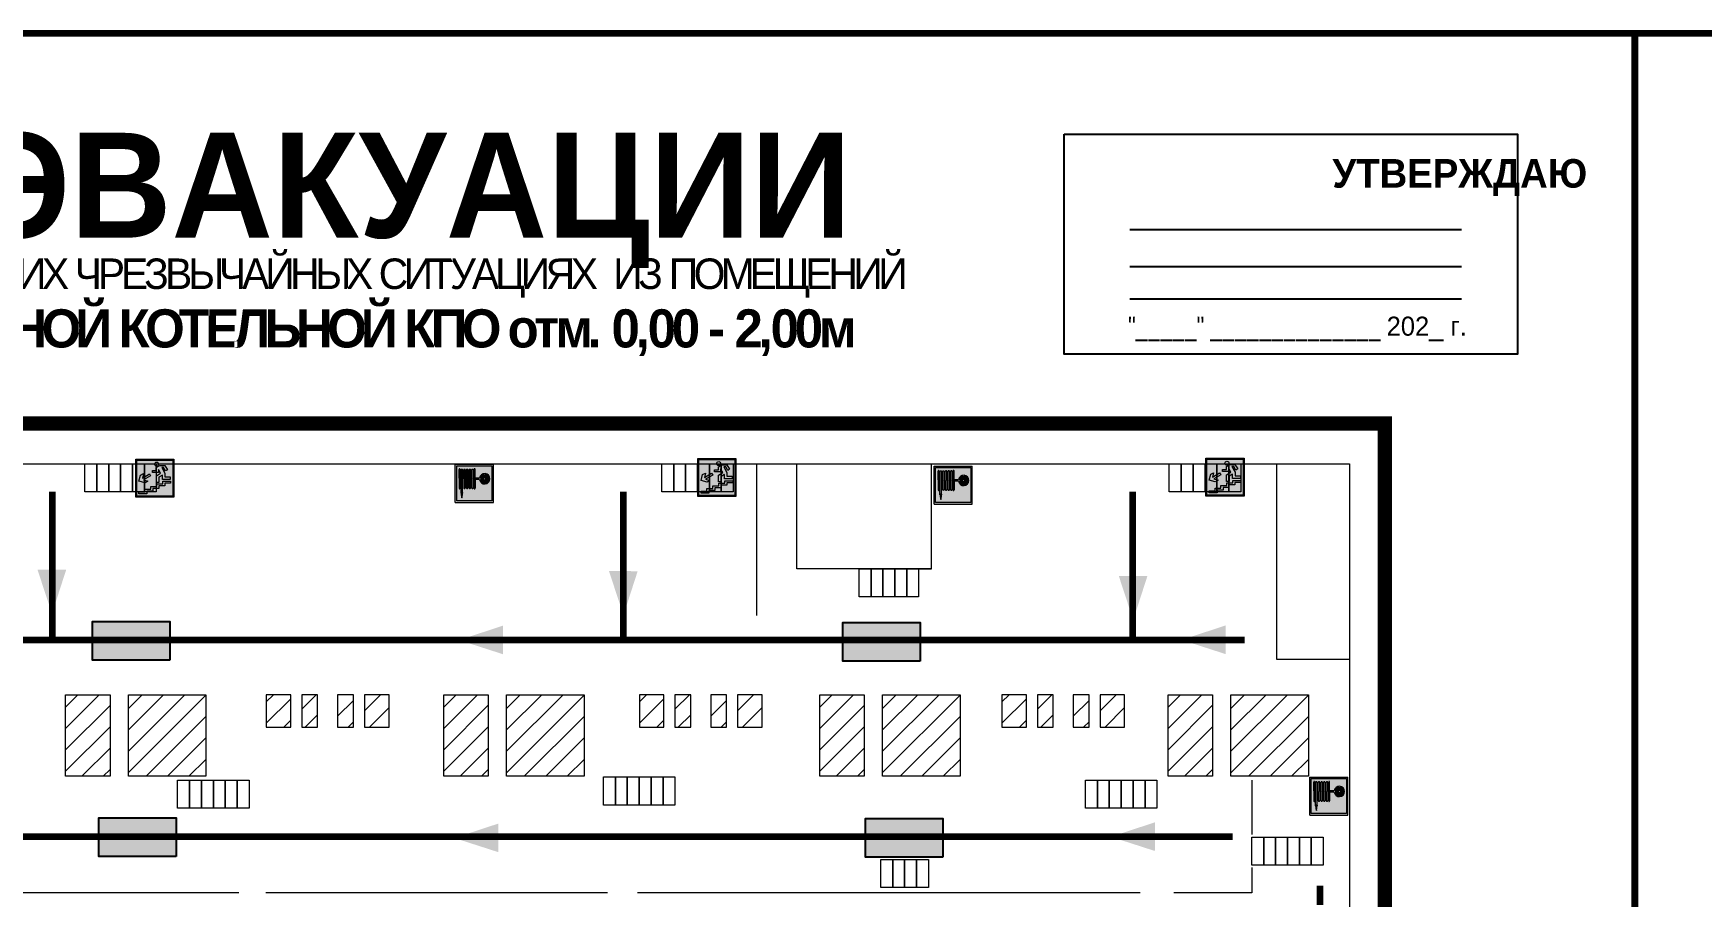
# Model space of a CAD drawing. Header units: millimetres. Extents: x 13114 to 67229, y 22859 to 38520.
# Drawn here: x 24313.9 to 24663.7, y 26068.9 to 26250 of the extents above; entities that cross this region are included whole.
import ezdxf

# ---------------------------------------------------------------- set-up
doc = ezdxf.new("R2010")
doc.units = ezdxf.units.MM
doc.linetypes.add('{ Wide Dash }', pattern=[12, 4, -2, 4, -2])
doc.layers.add('План_Штампы', color=7, linetype='Continuous')
doc.styles.add('обычный', font='arial.ttf')
pattern_1 = [(225, (53320.074, 30473.091), (2.24506403, -2.24506403), [])]
pattern_2 = [(225, (53244.077, 30473.091), (2.24506403, -2.24506403), [])]
pattern_3 = [(225, (53165.859, 30473.091), (2.24506403, -2.24506403), [])]

# ---------------------------------------------------------------- blocks, each defined once
blk = doc.blocks.new('A$C37112FD5')
at = {"true_color": 0xf5f5ff}
h = blk.add_hatch(color=7, dxfattribs=at)
h.dxf.hatch_style = 1
h.paths.add_polyline_path([(12.8, -7.4), (0, -7.4), (0, -20.2), (12.8, -20.2)])
h.paths.add_polyline_path([(12.29, -7.91), (12.29, -19.69), (0.51, -19.69), (0.51, -7.91)], flags=16)
h.paths.add_polyline_path([(4.98, -9.04, -0.42597), (5.17, -9.22), (5.17, -12.25), (5.17, -15.29, -0.432244), (4.98, -15.47), (4.83, -15.47, -0.42597), (4.64, -15.29), (4.64, -12.25), (4.64, -9.22, -0.432244), (4.83, -9.04)], flags=0)
h.paths.add_polyline_path([(4.28, -9.22), (4.28, -12.25), (4.28, -15.29, -0.432244), (4.09, -15.47), (3.94, -15.47, -0.42597), (3.75, -15.29), (3.75, -12.25), (3.75, -9.22, -0.432244), (3.94, -9.04), (4.09, -9.04, -0.42597)], flags=0)
h.paths.add_polyline_path([(5.72, -9.04), (5.87, -9.04, -0.42597), (6.06, -9.22), (6.06, -12.25), (6.06, -15.29, -0.432244), (5.87, -15.47), (5.72, -15.47, -0.42597), (5.53, -15.29), (5.53, -12.25), (5.53, -9.22, -0.432244)], flags=0)
h.paths.add_polyline_path([(6.42, -8.9), (6.5, -8.9, -0.42597), (6.69, -9.08), (6.69, -12.03), (8.21, -12.03, -15.824349), (8.21, -12.47), (6.69, -12.47), (6.69, -15.42, -0.432244), (6.5, -15.6), (6.42, -15.6)], flags=0)
h.paths.add_polyline_path([(3.39, -9.22), (3.39, -12.25), (3.39, -15.29, -0.432244), (3.2, -15.47), (3.05, -15.47, -0.42597), (2.85, -15.29), (2.85, -12.25), (2.85, -9.22, -0.432244), (3.05, -9.04), (3.2, -9.04, -0.42597)], flags=0)
h.paths.add_polyline_path([(2.5, -9.22), (2.5, -16.71), (1.96, -16.71), (1.96, -9.22, -0.432244), (2.15, -9.04), (2.31, -9.04, -0.42597)], flags=0)
h.paths.add_polyline_path([(1.61, -8.9), (1.61, -15.6), (1.57, -15.6, -0.42597), (1.37, -15.42), (1.37, -12.03), (1.37, -9.09, -0.432244), (1.57, -8.9)], flags=0)
h.paths.add_polyline_path([(9.76, -10.81), (9.76, -12.03), (8.49, -12.03, -0.336371)], flags=0)
h.paths.add_polyline_path([(8.49, -12.47), (9.76, -12.47), (9.76, -13.7, -0.336371)], flags=0)
h.paths.add_polyline_path([(10.11, -10.81, -0.336371), (11.38, -12.03), (10.11, -12.03)], flags=0)
h.paths.add_polyline_path([(10.11, -12.47), (11.38, -12.47, -0.336371), (10.11, -13.7)], flags=0)
h.paths.add_polyline_path([(2.5, -16.84), (2.5, -17.05), (1.97, -17.05), (1.97, -16.84)], flags=0)
h.paths.add_polyline_path([(2.5, -17.24, -0.033778), (2.24, -18.6, -0.033778), (1.97, -17.24)], flags=0)
h = blk.add_hatch(color=242)
h.dxf.hatch_style = 1
h.paths.add_polyline_path([(12.29, -7.91), (0.51, -7.91), (0.51, -19.69), (12.29, -19.69)])
h.paths.add_polyline_path([(6.42, -15.6), (6.42, -8.9), (6.5, -8.9, -0.42597), (6.69, -9.08), (6.69, -12.03), (8.21, -12.03, -15.824349), (8.21, -12.47), (6.69, -12.47), (6.69, -15.42, -0.432244), (6.5, -15.6)], flags=16)
h.paths.add_polyline_path([(5.87, -15.47), (5.72, -15.47, -0.42597), (5.53, -15.29), (5.53, -12.25), (5.53, -9.22, -0.432244), (5.72, -9.04), (5.87, -9.04, -0.42597), (6.06, -9.22), (6.06, -12.25), (6.06, -15.29, -0.432244)], flags=16)
h.paths.add_polyline_path([(4.98, -15.47), (4.83, -15.47, -0.42597), (4.64, -15.29), (4.64, -12.25), (4.64, -9.22, -0.432244), (4.83, -9.04), (4.98, -9.04, -0.42597), (5.17, -9.22), (5.17, -12.25), (5.17, -15.29, -0.432244)], flags=16)
h.paths.add_polyline_path([(4.09, -15.47), (3.94, -15.47, -0.42597), (3.75, -15.29), (3.75, -12.25), (3.75, -9.22, -0.432244), (3.94, -9.04), (4.09, -9.04, -0.42597), (4.28, -9.22), (4.28, -12.25), (4.28, -15.29, -0.432244)], flags=16)
h.paths.add_polyline_path([(3.2, -15.47), (3.05, -15.47, -0.42597), (2.85, -15.29), (2.85, -12.25), (2.85, -9.22, -0.432244), (3.05, -9.04), (3.2, -9.04, -0.42597), (3.39, -9.22), (3.39, -12.25), (3.39, -15.29, -0.432244)], flags=16)
h.paths.add_polyline_path([(2.5, -17.05), (1.97, -17.05), (1.97, -16.84), (2.5, -16.84)], flags=16)
h.paths.add_polyline_path([(2.5, -17.24, -0.033778), (2.24, -18.6, -0.033778), (1.97, -17.24)], flags=16)
h.paths.add_polyline_path([(2.5, -16.71), (1.96, -16.71), (1.96, -9.22, -0.432244), (2.15, -9.04), (2.31, -9.04, -0.42597), (2.5, -9.22)], flags=16)
h.paths.add_polyline_path([(1.61, -15.6), (1.57, -15.6, -0.42597), (1.37, -15.42), (1.37, -12.03), (1.37, -9.09, -0.432244), (1.57, -8.9), (1.61, -8.9)], flags=16)
h.paths.add_polyline_path([(8.49, -12.47), (9.76, -12.47), (9.76, -13.7, -0.336371)], flags=0)
h.paths.add_polyline_path([(10.11, -13.7), (10.11, -12.47), (11.38, -12.47, -0.336371)], flags=0)
h.paths.add_polyline_path([(8.49, -12.03, -0.336371), (9.76, -10.81), (9.76, -12.03)], flags=0)
h.paths.add_polyline_path([(10.11, -12.03), (10.11, -10.81, -0.336371), (11.38, -12.03)], flags=0)
h = blk.add_hatch(color=7, dxfattribs=at)
h.dxf.hatch_style = 1
h.paths.add_polyline_path([(1.61, -8.9), (1.57, -8.9, 0.432244), (1.37, -9.09), (1.37, -12.03), (1.37, -15.42, 0.42597), (1.57, -15.6), (1.61, -15.6)])
h.paths.add_polyline_path([(2.5, -9.22, 0.42597), (2.31, -9.04), (2.15, -9.04, 0.432244), (1.96, -9.22), (1.96, -16.71), (2.5, -16.71)])
h.paths.add_polyline_path([(2.5, -16.84), (1.97, -16.84), (1.97, -17.05), (2.5, -17.05)])
h.paths.add_polyline_path([(2.5, -17.24), (1.97, -17.24, 0.033778), (2.24, -18.6, 0.033778)])
h.paths.add_polyline_path([(3.39, -12.25), (3.39, -9.22, 0.42597), (3.2, -9.04), (3.05, -9.04, 0.432244), (2.85, -9.22), (2.85, -12.25), (2.85, -15.29, 0.42597), (3.05, -15.47), (3.2, -15.47, 0.432244), (3.39, -15.29)])
h.paths.add_polyline_path([(4.28, -12.25), (4.28, -9.22, 0.42597), (4.09, -9.04), (3.94, -9.04, 0.432244), (3.75, -9.22), (3.75, -12.25), (3.75, -15.29, 0.42597), (3.94, -15.47), (4.09, -15.47, 0.432244), (4.28, -15.29)])
h.paths.add_polyline_path([(5.17, -12.25), (5.17, -9.22, 0.42597), (4.98, -9.04), (4.83, -9.04, 0.432244), (4.64, -9.22), (4.64, -12.25), (4.64, -15.29, 0.42597), (4.83, -15.47), (4.98, -15.47, 0.432244), (5.17, -15.29)])
h.paths.add_polyline_path([(6.06, -12.25), (6.06, -9.22, 0.42597), (5.87, -9.04), (5.72, -9.04, 0.432244), (5.53, -9.22), (5.53, -12.25), (5.53, -15.29, 0.42597), (5.72, -15.47), (5.87, -15.47, 0.432244), (6.06, -15.29)])
h.paths.add_polyline_path([(6.69, -12.47), (8.21, -12.47, 15.824349), (8.21, -12.03), (6.69, -12.03), (6.69, -9.08, 0.42597), (6.5, -8.9), (6.42, -8.9), (6.42, -15.6), (6.5, -15.6, 0.432244), (6.69, -15.42)])
h.paths.add_polyline_path([(8.49, -12.47), (9.76, -12.47), (9.76, -13.7, -0.336371)], flags=16)
h.paths.add_polyline_path([(8.49, -12.03, -0.336371), (9.76, -10.81), (9.76, -12.03)], flags=16)
h.paths.add_polyline_path([(10.11, -12.47), (11.38, -12.47, -0.336371), (10.11, -13.7)], flags=16)
h.paths.add_polyline_path([(10.11, -12.03), (10.11, -10.81, -0.336371), (11.38, -12.03)], flags=16)
h = blk.add_hatch(color=242)
h.dxf.hatch_style = 1
h.paths.add_polyline_path([(9.76, -10.81, 0.336371), (8.49, -12.03), (9.76, -12.03)])
h.paths.add_polyline_path([(10.11, -10.81), (10.11, -12.03), (11.38, -12.03, 0.336371)])
h.paths.add_polyline_path([(11.38, -12.47), (10.11, -12.47), (10.11, -13.7, 0.336371)])
h.paths.add_polyline_path([(9.76, -12.47), (8.49, -12.47, 0.336371), (9.76, -13.7)])
at = {"color": 242, "lineweight": 5}
for p, q in [((0, -20.2), (0, -7.4)), ((0, -7.4), (12.8, -7.4)), ((1.37, -12.03), (1.37, -9.08)), ((1.57, -8.9), (1.61, -8.9)), ((1.61, -8.9), (1.61, -15.6)), ((1.96, -16.71), (1.96, -9.22)), ((2.15, -9.04), (2.31, -9.04)), ((2.5, -16.71), (2.5, -9.22)), ((2.85, -12.25), (2.85, -9.22)), ((3.05, -9.04), (3.2, -9.04)), ((3.39, -12.25), (3.39, -9.22)), ((3.75, -12.25), (3.75, -9.22)), ((3.94, -9.04), (4.09, -9.04)), ((4.28, -12.25), (4.28, -9.22)), ((4.64, -12.25), (4.64, -9.22)), ((4.83, -9.04), (4.98, -9.04)), ((5.17, -12.25), (5.17, -9.22)), ((5.53, -12.25), (5.53, -9.22)), ((5.72, -9.04), (5.87, -9.04)), ((6.06, -12.25), (6.06, -9.22)), ((6.42, -8.9), (6.42, -15.6)), ((6.5, -8.9), (6.42, -8.9)), ((6.69, -12.03), (6.69, -9.08)), ((9.76, -10.81), (9.76, -12.03)), ((10.11, -10.81), (10.11, -12.03)), ((12.8, -20.2), (12.8, -7.4)), ((1.37, -12.03), (1.37, -15.42)), ((1.57, -15.6), (1.61, -15.6)), ((1.96, -16.71), (2.5, -16.71)), ((2.85, -12.25), (2.85, -15.29)), ((3.05, -15.47), (3.2, -15.47)), ((3.39, -12.25), (3.39, -15.29)), ((3.75, -12.25), (3.75, -15.29)), ((3.94, -15.47), (4.09, -15.47)), ((4.28, -12.25), (4.28, -15.29)), ((4.64, -12.25), (4.64, -15.29)), ((4.83, -15.47), (4.98, -15.47)), ((5.17, -12.25), (5.17, -15.29)), ((5.53, -12.25), (5.53, -15.29)), ((5.72, -15.47), (5.87, -15.47)), ((6.06, -12.25), (6.06, -15.29)), ((6.42, -15.6), (6.5, -15.6)), ((8.21, -12.03), (6.69, -12.03)), ((8.21, -12.47), (6.69, -12.47)), ((6.69, -12.47), (6.69, -15.42)), ((9.76, -12.03), (8.49, -12.03)), ((9.76, -12.47), (8.49, -12.47)), ((9.76, -12.47), (9.76, -13.7)), ((11.38, -12.03), (10.11, -12.03)), ((11.38, -12.47), (10.11, -12.47)), ((10.11, -12.47), (10.11, -13.7)), ((0, -20.2), (12.8, -20.2)), ((1.97, -16.84), (2.5, -16.84)), ((1.97, -17.05), (1.97, -16.84)), ((2.5, -17.05), (1.97, -17.05)), ((1.97, -17.24), (2.5, -17.24)), ((2.5, -16.84), (2.5, -17.05))]:
    blk.add_line(p, q, dxfattribs=at)
blk.add_lwpolyline([(0.51, -7.91), (12.29, -7.91), (12.29, -19.69), (0.51, -19.69)], close=True, dxfattribs=at)
for centre, radius, start, end in [((1.56, -9.09), 0.182, 87.1027, 180.6071), ((2.15, -9.22), 0.182, 87.1027, 180.6071), ((2.32, -9.22), 0.182, 359.3929, 92.8973), ((3.04, -9.22), 0.182, 87.1027, 180.6071), ((3.21, -9.22), 0.182, 359.3929, 92.8973), ((3.93, -9.22), 0.182, 87.1027, 180.6071), ((4.1, -9.22), 0.182, 359.3929, 92.8973), ((4.82, -9.22), 0.182, 87.1027, 180.6071), ((4.99, -9.22), 0.182, 359.3929, 92.8973), ((5.71, -9.22), 0.182, 87.1027, 180.6071), ((5.88, -9.22), 0.182, 359.3929, 92.8973), ((6.51, -9.09), 0.182, 359.3929, 92.8973), ((9.93, -12.25), 1.74, 187.2319, 172.7681), ((9.93, -12.25), 1.46, 96.9927, 171.3585), ((9.93, -12.25), 1.46, 8.6415, 83.0073), ((1.56, -15.42), 0.182, 179.3929, 272.8973), ((3.04, -15.29), 0.182, 179.3929, 272.8973), ((3.21, -15.29), 0.182, 267.1027, 0.6071), ((3.93, -15.29), 0.182, 179.3929, 272.8973), ((4.1, -15.29), 0.182, 267.1027, 0.6071), ((4.82, -15.29), 0.182, 179.3929, 272.8973), ((4.99, -15.29), 0.182, 267.1027, 0.6071), ((5.71, -15.29), 0.182, 179.3929, 272.8973), ((5.88, -15.29), 0.182, 267.1027, 0.6071), ((6.51, -15.42), 0.182, 267.1027, 0.6071), ((9.93, -12.25), 1.46, 188.6415, 263.0073), ((9.93, -12.25), 1.46, 276.9927, 351.3585), ((12.17, -15.98), 10.27, 187.041, 194.7793), ((-7.7, -15.98), 10.27, 345.2207, 352.959)]:
    blk.add_arc(centre, radius, start, end, dxfattribs=at)
blk = doc.blocks.new('A$C32E8229D')
at = {"true_color": 0xffffff}
blk.add_hatch(color=7, dxfattribs=at).paths.add_polyline_path([(0, 0), (0, -8), (16, -8), (16, 0)])
h = blk.add_hatch(color=126)
h.paths.add_polyline_path([(0.2, -0.2), (15.8, -0.2), (15.8, -7.8), (0.2, -7.8)])
h.paths.add_polyline_path([(13.49, -2.05), (12.08, -2.05), (11.37, -2.63, 0.162397), (11.29, -2.84), (11.29, -3.63), (10.35, -3.63), (10.35, -4.05), (11.68, -4.05), (11.68, -3.48), (12.26, -4.28), (11.29, -5.1), (11.29, -6.78), (11.85, -6.78), (11.85, -5.44), (12.8, -4.64), (12.8, -5.94), (14.46, -5.94), (14.46, -5.39), (13.45, -5.39), (13.45, -3.97), (12.46, -2.59), (13.15, -2.59), (13.69, -3.34), (14.18, -3)], flags=16)
h.paths.add_polyline_path([(10.74, -1.82, 1), (11.8, -1.82, 1)], flags=16)
h.paths.add_polyline_path([(9.39, -3.59), (5.99, -3.59), (6.56, -3.03), (5.91, -3.03), (5.1, -3.83), (5.91, -4.64), (6.56, -4.64), (5.99, -4.09), (9.39, -4.09)], flags=16)
h.paths.add_polyline_path([(4.29, -1.08), (1.72, -1.08), (1.72, -6.6), (4.29, -6.6)], flags=16)
at = {"color": 126}
blk.add_lwpolyline([(16, -8), (0, -8), (0, 0), (16, 0)], close=True, dxfattribs=at)
blk = doc.blocks.new('вниз 3')
at = {"lineweight": 0, "true_color": 0xffffff}
h = blk.add_hatch(color=7, dxfattribs=at)
h.dxf.hatch_style = 1
h.paths.add_polyline_path([(40997.5, -4475.69), (40997.25, -4475.28), (40995.76, -4476.15), (40995.97, -4475.23), (40995.39, -4475.56), (40995.05, -4476.83), (40996.33, -4477.17), (40996.91, -4476.83), (40996, -4476.55)], flags=0)
h.paths.add_polyline_path([(40999.81, -4473.95), (41000.22, -4473.95), (41000.64, -4474.67), (41001.03, -4474.43), (41000.46, -4473.49), (41000.42, -4473.49), (40999.43, -4473.49), (40998.68, -4473.92), (40998.68, -4474.57), (40997.88, -4474.57), (40997.88, -4475), (40999.14, -4475), (40999.14, -4474.43), (40999.14, -4474.38), (40999.59, -4475.15), (40998.72, -4475.67), (40998.72, -4477.06), (40999.24, -4477.06), (40999.24, -4475.96), (40999.95, -4475.56), (40999.95, -4476.43), (41001.61, -4476.43), (41001.61, -4475.88), (41000.47, -4475.88), (41000.47, -4475.12)], flags=0)
h.paths.add_polyline_path([(40999.2, -4473.24, 1), (40998.35, -4473.24, 1)], flags=0)
h.paths.add_polyline_path([(41000.46, -4477.26), (41001.69, -4477.26), (41001.69, -4476.84), (41000.03, -4476.84), (41000.03, -4477.39), (40998.78, -4477.39), (40998.78, -4477.95), (40997.53, -4477.95), (40997.53, -4478.5), (40996.29, -4478.5), (40996.29, -4479.06), (40995.05, -4479.06), (40995.05, -4479.48), (40995.29, -4479.48), (40996.72, -4479.48), (40996.72, -4478.92), (40997.97, -4478.92), (40997.97, -4478.36), (40999.2, -4478.36), (40999.2, -4477.81), (41000.46, -4477.81)], flags=0)
h.paths.add_polyline_path([(41002.37, -4472.17), (40994.37, -4472.17), (40994.37, -4480.17), (41002.37, -4480.17)])
h.paths.add_polyline_path([(41002.16, -4479.96), (40994.57, -4479.96), (40994.57, -4472.37), (41002.16, -4472.37)], flags=16)
h.paths.add_polyline_path([(41001.61, -4475.88), (41001.61, -4476.43), (40999.95, -4476.43), (40999.95, -4475.56), (40999.24, -4475.96), (40999.24, -4477.06), (40998.72, -4477.06), (40998.72, -4475.67), (40999.59, -4475.15), (40999.14, -4474.38), (40999.14, -4474.43), (40999.14, -4475), (40997.88, -4475), (40997.88, -4474.57), (40998.68, -4474.57), (40998.68, -4473.92), (40999.43, -4473.49), (41000.42, -4473.49), (41000.46, -4473.49), (41001.03, -4474.43), (41000.64, -4474.67), (41000.22, -4473.95), (40999.81, -4473.95), (41000.47, -4475.12), (41000.47, -4475.88)], flags=0)
h.paths.add_polyline_path([(41001.69, -4476.84), (41001.69, -4477.26), (41000.46, -4477.26), (41000.46, -4477.81), (40999.2, -4477.81), (40999.2, -4478.36), (40997.97, -4478.36), (40997.97, -4478.92), (40996.72, -4478.92), (40996.72, -4479.48), (40995.05, -4479.48), (40995.05, -4479.06), (40996.29, -4479.06), (40996.29, -4478.5), (40997.53, -4478.5), (40997.53, -4477.95), (40998.78, -4477.95), (40998.78, -4477.39), (41000.03, -4477.39), (41000.03, -4476.84)], flags=0)
h.paths.add_polyline_path([(40998.35, -4473.24, -1), (40999.2, -4473.24, -1)], flags=0)
h.paths.add_polyline_path([(40997.5, -4475.69), (40996, -4476.55), (40996.91, -4476.83), (40996.33, -4477.17), (40995.05, -4476.83), (40995.39, -4475.56), (40995.97, -4475.23), (40995.76, -4476.15), (40997.25, -4475.28)], flags=0)
at = {"lineweight": 0}
h = blk.add_hatch(color=126, dxfattribs=at)
h.dxf.hatch_style = 1
h.paths.add_polyline_path([(41002.16, -4472.37), (40994.57, -4472.37), (40994.57, -4479.96), (41002.16, -4479.96)])
h.paths.add_polyline_path([(40995.97, -4475.23), (40995.76, -4476.15), (40997.25, -4475.28), (40997.5, -4475.69), (40996, -4476.55), (40996.91, -4476.83), (40996.33, -4477.17), (40995.05, -4476.83), (40995.39, -4475.56)], flags=16)
h.paths.add_polyline_path([(40997.88, -4474.57), (40998.68, -4474.57), (40998.68, -4473.92), (40999.43, -4473.49), (41000.42, -4473.49), (41000.46, -4473.49), (41001.03, -4474.43), (41000.64, -4474.67), (41000.22, -4473.95), (40999.81, -4473.95), (41000.47, -4475.12), (41000.47, -4475.88), (41001.61, -4475.88), (41001.61, -4476.43), (40999.95, -4476.43), (40999.95, -4475.56), (40999.24, -4475.96), (40999.24, -4477.06), (40998.72, -4477.06), (40998.72, -4475.67), (40999.59, -4475.15), (40999.14, -4474.38), (40999.14, -4474.43), (40999.14, -4475), (40997.88, -4475)], flags=16)
h.paths.add_polyline_path([(40998.35, -4473.24, -1), (40999.2, -4473.24, -1)], flags=16)
h.paths.add_polyline_path([(40997.53, -4477.95), (40998.78, -4477.95), (40998.78, -4477.39), (41000.03, -4477.39), (41000.03, -4476.84), (41001.69, -4476.84), (41001.69, -4477.26), (41000.46, -4477.26), (41000.46, -4477.81), (40999.2, -4477.81), (40999.2, -4478.36), (40997.97, -4478.36), (40997.97, -4478.92), (40996.72, -4478.92), (40996.72, -4479.48), (40995.05, -4479.48), (40995.05, -4479.06), (40996.29, -4479.06), (40996.29, -4478.5), (40997.53, -4478.5)], flags=16)
at = {"lineweight": 0, "true_color": 0xffffff}
h = blk.add_hatch(color=7, dxfattribs=at)
h.dxf.hatch_style = 1
h.paths.add_polyline_path([(40999.2, -4473.24, 1), (40998.35, -4473.24, 1)])
h.paths.add_polyline_path([(40999.81, -4473.95), (41000.22, -4473.95), (41000.64, -4474.67), (41001.03, -4474.43), (41000.46, -4473.49), (41000.42, -4473.49), (40999.43, -4473.49), (40998.68, -4473.92), (40998.68, -4474.57), (40997.88, -4474.57), (40997.88, -4475), (40999.14, -4475), (40999.14, -4474.43), (40999.14, -4474.38), (40999.59, -4475.15), (40998.72, -4475.67), (40998.72, -4477.06), (40999.24, -4477.06), (40999.24, -4475.96), (40999.95, -4475.56), (40999.95, -4476.43), (41001.61, -4476.43), (41001.61, -4475.88), (41000.47, -4475.88), (41000.47, -4475.12)])
h.paths.add_polyline_path([(40999.2, -4477.81), (41000.46, -4477.81), (41000.46, -4477.26), (41001.69, -4477.26), (41001.69, -4476.84), (41000.03, -4476.84), (41000.03, -4477.39), (40998.78, -4477.39), (40998.78, -4477.95), (40997.53, -4477.95), (40997.53, -4478.5), (40996.29, -4478.5), (40996.29, -4479.06), (40995.05, -4479.06), (40995.05, -4479.48), (40995.29, -4479.48), (40996.72, -4479.48), (40996.72, -4478.92), (40997.97, -4478.92), (40997.97, -4478.36), (40999.2, -4478.36)])
h.paths.add_polyline_path([(40997.5, -4475.69), (40997.25, -4475.28), (40995.76, -4476.15), (40995.97, -4475.23), (40995.39, -4475.56), (40995.05, -4476.83), (40996.33, -4477.17), (40996.91, -4476.83), (40996, -4476.55)])
at = {"color": 126, "lineweight": 0}
for points in [[(40994.37, -4472.17), (41002.37, -4472.17), (41002.37, -4480.17), (40994.37, -4480.17)], [(40994.57, -4472.37), (41002.16, -4472.37), (41002.16, -4479.96), (40994.57, -4479.96)]]:
    blk.add_lwpolyline(points, close=True, dxfattribs=at)
for points in [[(40995.05, -4476.83), (40995.39, -4475.56), (40995.97, -4475.23), (40995.76, -4476.15), (40997.25, -4475.28), (40997.5, -4475.69), (40996, -4476.55), (40996.91, -4476.83), (40996.33, -4477.17), (40995.05, -4476.83)], [(40999.14, -4474.43), (40999.14, -4475), (40997.88, -4475), (40997.88, -4474.57), (40998.68, -4474.57), (40998.68, -4473.92), (40999.43, -4473.49), (41000.42, -4473.49), (41000.46, -4473.49), (41001.03, -4474.43), (41000.64, -4474.67), (41000.22, -4473.95), (40999.81, -4473.95), (41000.47, -4475.12), (41000.47, -4475.88), (41001.61, -4475.88), (41001.61, -4476.43), (40999.95, -4476.43), (40999.95, -4475.56), (40999.24, -4475.96), (40999.24, -4477.06), (40998.72, -4477.06), (40998.72, -4475.67), (40999.59, -4475.15), (40999.14, -4474.38), (40999.14, -4474.43)], [(40995.29, -4479.48), (40995.05, -4479.48), (40995.05, -4479.06), (40996.29, -4479.06), (40996.29, -4478.5), (40997.53, -4478.5), (40997.53, -4477.95), (40998.78, -4477.95), (40998.78, -4477.39), (41000.03, -4477.39), (41000.03, -4476.84), (41001.69, -4476.84), (41001.69, -4477.26), (41000.46, -4477.26), (41000.46, -4477.81), (40999.2, -4477.81), (40999.2, -4478.36), (40997.97, -4478.36), (40997.97, -4478.92), (40996.72, -4478.92), (40996.72, -4479.48), (40995.05, -4479.48)]]:
    blk.add_lwpolyline(points, dxfattribs=at)
blk.add_circle((40998.77, -4473.24), 0.426, dxfattribs=at)

msp = doc.modelspace()

# ---------------------------------------------------------------- hatches: boundary and pattern name
at = {"lineweight": 0}
h = msp.add_hatch(dxfattribs=at)
h.set_pattern_fill('ANSI31', color=256, angle=180)
h.set_pattern_definition([(225, (53088.936, 30473.091), (2.24506403, -2.24506403), [])])
h.paths.add_polyline_path([(24350.12, 26111.28), (24333.87, 26111.28), (24333.87, 26094.16), (24350.12, 26094.16)])
h.paths.add_polyline_path([(24330.03, 26111.28), (24320.69, 26111.28), (24320.69, 26094.16), (24330.03, 26094.16)])
h = msp.add_hatch(dxfattribs=at)
h.set_pattern_fill('ANSI31', color=256, angle=180)
h.set_pattern_definition(pattern_3)
h.paths.add_polyline_path([(24370.24, 26104.46), (24373.55, 26104.46), (24373.55, 26111.28), (24370.24, 26111.28)])
h.paths.add_polyline_path([(24362.77, 26104.46), (24367.92, 26104.46), (24367.92, 26111.28), (24362.77, 26111.28)])
h = msp.add_hatch(dxfattribs=at)
h.set_pattern_fill('ANSI31', color=256, angle=180)
h.set_pattern_definition(pattern_3)
h.paths.add_polyline_path([(24383.37, 26104.46), (24388.51, 26104.46), (24388.51, 26111.28), (24383.37, 26111.28)])
h.paths.add_polyline_path([(24377.73, 26104.46), (24381.04, 26104.46), (24381.04, 26111.28), (24377.73, 26111.28)])
h = msp.add_hatch(dxfattribs=at)
h.set_pattern_fill('ANSI31', color=256, angle=180)
h.set_pattern_definition([(225, (53168.2133, 30473.091), (2.24506403, -2.24506403), [])])
h.paths.add_polyline_path([(24429.4, 26111.28), (24413.14, 26111.28), (24413.14, 26094.16), (24429.4, 26094.16)])
h.paths.add_polyline_path([(24409.31, 26111.28), (24399.97, 26111.28), (24399.97, 26094.16), (24409.31, 26094.16)])
h = msp.add_hatch(dxfattribs=at)
h.set_pattern_fill('ANSI31', color=256, angle=180)
h.set_pattern_definition(pattern_2)
h.paths.add_polyline_path([(24448.46, 26104.46), (24451.77, 26104.46), (24451.77, 26111.28), (24448.46, 26111.28)])
h.paths.add_polyline_path([(24440.99, 26104.46), (24446.13, 26104.46), (24446.13, 26111.28), (24440.99, 26111.28)])
h = msp.add_hatch(dxfattribs=at)
h.set_pattern_fill('ANSI31', color=256, angle=180)
h.set_pattern_definition(pattern_2)
h.paths.add_polyline_path([(24461.59, 26104.46), (24466.73, 26104.46), (24466.73, 26111.28), (24461.59, 26111.28)])
h.paths.add_polyline_path([(24455.95, 26104.46), (24459.26, 26104.46), (24459.26, 26111.28), (24455.95, 26111.28)])
h = msp.add_hatch(dxfattribs=at)
h.set_pattern_fill('ANSI31', color=256, angle=180)
h.set_pattern_definition([(225, (53247.047, 30473.091), (2.24506403, -2.24506403), [])])
h.paths.add_polyline_path([(24508.23, 26111.28), (24491.98, 26111.28), (24491.98, 26094.16), (24508.23, 26094.16)])
h.paths.add_polyline_path([(24488.14, 26111.28), (24478.8, 26111.28), (24478.8, 26094.16), (24488.14, 26094.16)])
h = msp.add_hatch(dxfattribs=at)
h.set_pattern_fill('ANSI31', color=256, angle=180)
h.set_pattern_definition(pattern_1)
h.paths.add_polyline_path([(24524.46, 26104.46), (24527.77, 26104.46), (24527.77, 26111.28), (24524.46, 26111.28)])
h.paths.add_polyline_path([(24516.99, 26104.46), (24522.13, 26104.46), (24522.13, 26111.28), (24516.99, 26111.28)])
h = msp.add_hatch(dxfattribs=at)
h.set_pattern_fill('ANSI31', color=256, angle=180)
h.set_pattern_definition(pattern_1)
h.paths.add_polyline_path([(24537.58, 26104.46), (24542.73, 26104.46), (24542.73, 26111.28), (24537.58, 26111.28)])
h.paths.add_polyline_path([(24531.95, 26104.46), (24535.26, 26104.46), (24535.26, 26111.28), (24531.95, 26111.28)])
h = msp.add_hatch(dxfattribs=at)
h.set_pattern_fill('ANSI31', color=256, angle=180)
h.set_pattern_definition(pattern_1)
h.paths.add_polyline_path([(24581.26, 26111.28), (24565, 26111.28), (24565, 26094.16), (24581.26, 26094.16)])
h.paths.add_polyline_path([(24561.17, 26111.28), (24551.83, 26111.28), (24551.83, 26094.16), (24561.17, 26094.16)])

# ---------------------------------------------------------------- linework, layer by layer
at = {"color": 6, "lineweight": 100}
for points in [[(24049.66, 25855.01), (24649.66, 25855.01), (24649.66, 26250.01), (24049.66, 26250.01)], [(24649.66, 25855.01), (25249.66, 25855.01), (25249.66, 26250.01), (24649.66, 26250.01)]]:
    msp.add_lwpolyline(points, close=True, dxfattribs=at)
msp.add_lwpolyline([(24530.06, 26228.89), (24625.06, 26228.89), (24625.06, 26182.68), (24530.06, 26182.68)], close=True)
for points in [[(24543.81, 26208.84), (24613.34, 26208.84)], [(24543.81, 26201.08), (24613.34, 26201.08)], [(24543.81, 26194.29), (24613.34, 26194.29)]]:
    msp.add_lwpolyline(points)
at = {"lineweight": 0, "const_width": 3}
msp.add_lwpolyline([(24138.35, 26168.18), (24597.3, 26168.18), (24597.3, 26015.13)], dxfattribs=at)
at = {"lineweight": 0}
for points in [[(24138.35, 26168.18), (24138.35, 26159.73), (24589.87, 26159.73), (24589.87, 26006.25)], [(24465.54, 26159.73), (24465.54, 26127.93)], [(24502.23, 26137.68), (24473.98, 26137.68), (24473.98, 26159.73)], [(24499.54, 26137.68), (24502.23, 26137.68), (24502.23, 26159.73)], [(24574.54, 26159.73), (24574.54, 26118.75), (24589.87, 26118.75)], [(24569.41, 26093.38), (24569.41, 26081.97)], [(24569.41, 26075.04), (24569.41, 26069.69), (24553.07, 26069.69)], [(24357.03, 26069.69), (24286.99, 26069.69)], [(24434.32, 26069.69), (24362.66, 26069.69)], [(24545.99, 26069.69), (24440.57, 26069.69)]]:
    msp.add_lwpolyline(points, dxfattribs=at)
at = {"color": 126, "lineweight": 100, "true_color": 0x008754}
for points in [[(24565.33, 26081.47), (24137.94, 26081.47), (24137.94, 26152.08), (24132.48, 26155.02), (24132.48, 26161.34)], [(24317.97, 26122.74), (24317.97, 26153.85)], [(24437.7, 26122.74), (24437.7, 26153.85)], [(24544.47, 26122.74), (24544.47, 26153.85)], [(24567.84, 26122.74), (24137.94, 26122.74)]]:
    msp.add_lwpolyline(points, dxfattribs=at)
at = {"lineweight": 0}
for points in [[(24327.25, 26153.85), (24324.76, 26153.85), (24324.76, 26159.73), (24327.25, 26159.73)], [(24329.75, 26153.85), (24327.25, 26153.85), (24327.25, 26159.73), (24329.75, 26159.73)], [(24332.24, 26153.85), (24329.75, 26153.85), (24329.75, 26159.73), (24332.24, 26159.73)], [(24334.73, 26153.85), (24332.24, 26153.85), (24332.24, 26159.73), (24334.73, 26159.73)], [(24337.23, 26153.85), (24334.73, 26153.85), (24334.73, 26159.73), (24337.23, 26159.73)], [(24339.72, 26153.85), (24337.23, 26153.85), (24337.23, 26159.73), (24339.72, 26159.73)], [(24448.19, 26153.85), (24445.7, 26153.85), (24445.7, 26159.73), (24448.19, 26159.73)], [(24450.69, 26153.85), (24448.19, 26153.85), (24448.19, 26159.73), (24450.69, 26159.73)], [(24453.18, 26153.85), (24450.69, 26153.85), (24450.69, 26159.73), (24453.18, 26159.73)], [(24455.67, 26153.85), (24453.18, 26153.85), (24453.18, 26159.73), (24455.67, 26159.73)], [(24458.17, 26153.85), (24455.67, 26153.85), (24455.67, 26159.73), (24458.17, 26159.73)], [(24460.66, 26153.85), (24458.17, 26153.85), (24458.17, 26159.73), (24460.66, 26159.73)], [(24554.6, 26153.85), (24552.1, 26153.85), (24552.1, 26159.73), (24554.6, 26159.73)], [(24557.09, 26153.85), (24554.6, 26153.85), (24554.6, 26159.73), (24557.09, 26159.73)], [(24559.58, 26153.85), (24557.09, 26153.85), (24557.09, 26159.73), (24559.58, 26159.73)], [(24562.08, 26153.85), (24559.58, 26153.85), (24559.58, 26159.73), (24562.08, 26159.73)], [(24564.57, 26153.85), (24562.08, 26153.85), (24562.08, 26159.73), (24564.57, 26159.73)], [(24567.06, 26153.85), (24564.57, 26153.85), (24564.57, 26159.73), (24567.06, 26159.73)], [(24489.56, 26131.8), (24487.07, 26131.8), (24487.07, 26137.68), (24489.56, 26137.68)], [(24492.06, 26131.8), (24489.56, 26131.8), (24489.56, 26137.68), (24492.06, 26137.68)], [(24494.55, 26131.8), (24492.06, 26131.8), (24492.06, 26137.68), (24494.55, 26137.68)], [(24497.04, 26131.8), (24494.55, 26131.8), (24494.55, 26137.68), (24497.04, 26137.68)], [(24499.54, 26131.8), (24497.04, 26131.8), (24497.04, 26137.68), (24499.54, 26137.68)], [(24330.03, 26094.16), (24320.69, 26094.16), (24320.69, 26111.28), (24330.03, 26111.28)], [(24330.03, 26094.16), (24320.69, 26094.16), (24320.69, 26111.28), (24330.03, 26111.28)], [(24350.12, 26094.16), (24333.87, 26094.16), (24333.87, 26111.28), (24350.12, 26111.28)], [(24350.12, 26094.16), (24333.87, 26094.16), (24333.87, 26111.28), (24350.12, 26111.28)], [(24362.77, 26104.46), (24367.92, 26104.46), (24367.92, 26111.28), (24362.77, 26111.28)], [(24370.24, 26104.46), (24373.55, 26104.46), (24373.55, 26111.28), (24370.24, 26111.28)], [(24381.04, 26111.28), (24377.73, 26111.28), (24377.73, 26104.46), (24381.04, 26104.46)], [(24388.51, 26111.28), (24383.37, 26111.28), (24383.37, 26104.46), (24388.51, 26104.46)], [(24409.31, 26094.16), (24399.97, 26094.16), (24399.97, 26111.28), (24409.31, 26111.28)], [(24409.31, 26094.16), (24399.97, 26094.16), (24399.97, 26111.28), (24409.31, 26111.28)], [(24429.4, 26094.16), (24413.14, 26094.16), (24413.14, 26111.28), (24429.4, 26111.28)], [(24429.4, 26094.16), (24413.14, 26094.16), (24413.14, 26111.28), (24429.4, 26111.28)], [(24440.99, 26104.46), (24446.13, 26104.46), (24446.13, 26111.28), (24440.99, 26111.28)], [(24448.46, 26104.46), (24451.77, 26104.46), (24451.77, 26111.28), (24448.46, 26111.28)], [(24459.26, 26111.28), (24455.95, 26111.28), (24455.95, 26104.46), (24459.26, 26104.46)], [(24466.73, 26111.28), (24461.59, 26111.28), (24461.59, 26104.46), (24466.73, 26104.46)], [(24488.14, 26094.16), (24478.8, 26094.16), (24478.8, 26111.28), (24488.14, 26111.28)], [(24488.14, 26094.16), (24478.8, 26094.16), (24478.8, 26111.28), (24488.14, 26111.28)], [(24508.23, 26094.16), (24491.98, 26094.16), (24491.98, 26111.28), (24508.23, 26111.28)], [(24508.23, 26094.16), (24491.98, 26094.16), (24491.98, 26111.28), (24508.23, 26111.28)], [(24516.99, 26104.46), (24522.13, 26104.46), (24522.13, 26111.28), (24516.99, 26111.28)], [(24524.46, 26104.46), (24527.77, 26104.46), (24527.77, 26111.28), (24524.46, 26111.28)], [(24535.26, 26111.28), (24531.95, 26111.28), (24531.95, 26104.46), (24535.26, 26104.46)], [(24542.73, 26111.28), (24537.58, 26111.28), (24537.58, 26104.46), (24542.73, 26104.46)], [(24561.17, 26094.16), (24551.83, 26094.16), (24551.83, 26111.28), (24561.17, 26111.28)], [(24581.26, 26094.16), (24565, 26094.16), (24565, 26111.28), (24581.26, 26111.28)], [(24346.69, 26087.5), (24344.19, 26087.5), (24344.19, 26093.38), (24346.69, 26093.38)], [(24349.18, 26087.5), (24346.69, 26087.5), (24346.69, 26093.38), (24349.18, 26093.38)], [(24351.68, 26087.5), (24349.18, 26087.5), (24349.18, 26093.38), (24351.68, 26093.38)], [(24354.17, 26087.5), (24351.68, 26087.5), (24351.68, 26093.38), (24354.17, 26093.38)], [(24356.66, 26087.5), (24354.17, 26087.5), (24354.17, 26093.38), (24356.66, 26093.38)], [(24359.16, 26087.5), (24356.66, 26087.5), (24356.66, 26093.38), (24359.16, 26093.38)], [(24435.98, 26088.14), (24433.49, 26088.14), (24433.49, 26094.03), (24435.98, 26094.03)], [(24438.47, 26088.14), (24435.98, 26088.14), (24435.98, 26094.03), (24438.47, 26094.03)], [(24440.97, 26088.14), (24438.47, 26088.14), (24438.47, 26094.03), (24440.97, 26094.03)], [(24443.46, 26088.14), (24440.97, 26088.14), (24440.97, 26094.03), (24443.46, 26094.03)], [(24445.95, 26088.14), (24443.46, 26088.14), (24443.46, 26094.03), (24445.95, 26094.03)], [(24448.45, 26088.14), (24445.95, 26088.14), (24445.95, 26094.03), (24448.45, 26094.03)], [(24537.02, 26087.45), (24534.53, 26087.45), (24534.53, 26093.34), (24537.02, 26093.34)], [(24539.52, 26087.45), (24537.02, 26087.45), (24537.02, 26093.34), (24539.52, 26093.34)], [(24542.01, 26087.45), (24539.52, 26087.45), (24539.52, 26093.34), (24542.01, 26093.34)], [(24544.5, 26087.45), (24542.01, 26087.45), (24542.01, 26093.34), (24544.5, 26093.34)], [(24547, 26087.45), (24544.5, 26087.45), (24544.5, 26093.34), (24547, 26093.34)], [(24549.49, 26087.45), (24547, 26087.45), (24547, 26093.34), (24549.49, 26093.34)], [(24571.88, 26075.5), (24569.38, 26075.5), (24569.38, 26081.39), (24571.88, 26081.39)], [(24574.37, 26075.5), (24571.88, 26075.5), (24571.88, 26081.39), (24574.37, 26081.39)], [(24576.86, 26075.5), (24574.37, 26075.5), (24574.37, 26081.39), (24576.86, 26081.39)], [(24579.36, 26075.5), (24576.86, 26075.5), (24576.86, 26081.39), (24579.36, 26081.39)], [(24581.85, 26075.5), (24579.36, 26075.5), (24579.36, 26081.39), (24581.85, 26081.39)], [(24584.34, 26075.5), (24581.85, 26075.5), (24581.85, 26081.39), (24584.34, 26081.39)], [(24494.11, 26070.83), (24491.61, 26070.83), (24491.61, 26076.72), (24494.11, 26076.72)], [(24496.6, 26070.83), (24494.11, 26070.83), (24494.11, 26076.72), (24496.6, 26076.72)], [(24499.09, 26070.83), (24496.6, 26070.83), (24496.6, 26076.72), (24499.09, 26076.72)], [(24501.59, 26070.83), (24499.09, 26070.83), (24499.09, 26076.72), (24501.59, 26076.72)]]:
    msp.add_lwpolyline(points, close=True, dxfattribs=at)
at = {"color": 126, "linetype": '{ Wide Dash }', "lineweight": 100, "true_color": 0x008754}
msp.add_lwpolyline([(24583.67, 26071.18), (24583.67, 26007.97), (24500.86, 26007.97)], dxfattribs=at)
at = {"layer": 'План_Штампы', "color": 126, "true_color": 0x008754}
for points in [[(24314.82, 26137.5), (24320.83, 26137.49), (24317.85, 26128.27)], [(24434.63, 26137.21), (24440.64, 26137.19), (24437.66, 26127.97)], [(24541.5, 26136.2), (24547.51, 26136.19), (24544.53, 26126.97)], [(24412.43, 26125.77), (24412.41, 26119.77), (24403.19, 26122.74)], [(24563.91, 26125.81), (24563.89, 26119.8), (24554.67, 26122.78)], [(24411.44, 26084.25), (24411.43, 26078.25), (24402.21, 26081.22)], [(24549.08, 26084.51), (24549.06, 26078.5), (24539.84, 26081.48)]]:
    msp.add_solid(points, dxfattribs=at)

# ---------------------------------------------------------------- block references
at = {"color": 126, "true_color": 0x008754}
for p in [(-16658.96, 30632.88), (-16541.13, 30633.01), (-16434.6, 30633.08)]:
    msp.add_blockref('вниз 3', p, dxfattribs=at)
at = {"xscale": 0.6249984004534781, "yscale": 0.6249984004534781, "zscale": 0.6249984004534781}
for p in [(24402.38, 26164.23), (24502.79, 26163.88), (24581.53, 26098.64)]:
    msp.add_blockref('A$C37112FD5', p, dxfattribs=at)
at = {"layer": 'План_Штампы', "color": 126, "true_color": 0x008754, "xscale": 1.012510887696, "yscale": 1.012510887696, "zscale": 1.012510887696, "rotation": 359.9978653237144}
for p in [(24326.34, 26126.64), (24483.68, 26126.4), (24327.66, 26085.43), (24488.42, 26085.31)]:
    msp.add_blockref('A$C32E8229D', p, dxfattribs=at)

# ---------------------------------------------------------------- texts
at = {"lineweight": 0, "style": 'обычный'}
for s, insert, char_height, width, attachment_point in [('{\\fProxima Nova Rg|b1|i0|c204|p2;ПЛАН ЭВАКУАЦИИ}', (24208.3, 26229.15), 22, 493.8901, 1), ('\\pi-18,l18,t18;{\\fProxima Nova Rg|b1|i0|c204|p2;УТВЕРЖДАЮ\\H1.1997x; }', (24613, 26219.77), 6, 126.6484, 5), ('{\\fArial Narrow|b0|i0|c204|p34;"_____" ______________ \\fProxima Nova Rg|b0|i0|c204|p2;202_ г. }', (24578.96, 26188.01), 4, 78.6503, 5)]:
    msp.add_mtext(s, dxfattribs=dict(at, insert=insert, char_height=char_height, width=width, attachment_point=attachment_point))
at = {"color": 0, "lineweight": 0, "insert": (24358.86, 26202.96), "char_height": 8, "width": 449.2158, "attachment_point": 5, "style": 'обычный'}
msp.add_mtext('{\\fArial Black|b1|i0|c204|p34;\\H2x;\\T0.85;  \\fArial Narrow|b0|i0|c204|p34;\\H0.8x;\\W0.9;\\P\\fProxima Nova Rg|b0|i0|c204|p2;\\H0.5x;\\W1;\\C256;ПРИ ПОЖАРЕ  ИЛИ ДРУГИХ ЧРЕЗВЫЧАЙНЫХ СИТУАЦИЯХ  ИЗ ПОМЕЩЕНИЙ \\fProxima Nova Rg|b1|i0|c204|p2;\\H1.25x;\\PЦЭО: ВОДОГРЕЙНОЙ КОТЕЛЬНОЙ КПО отм. 0,00 - 2,00м}', dxfattribs=at)

doc.saveas('drawing.dxf')
